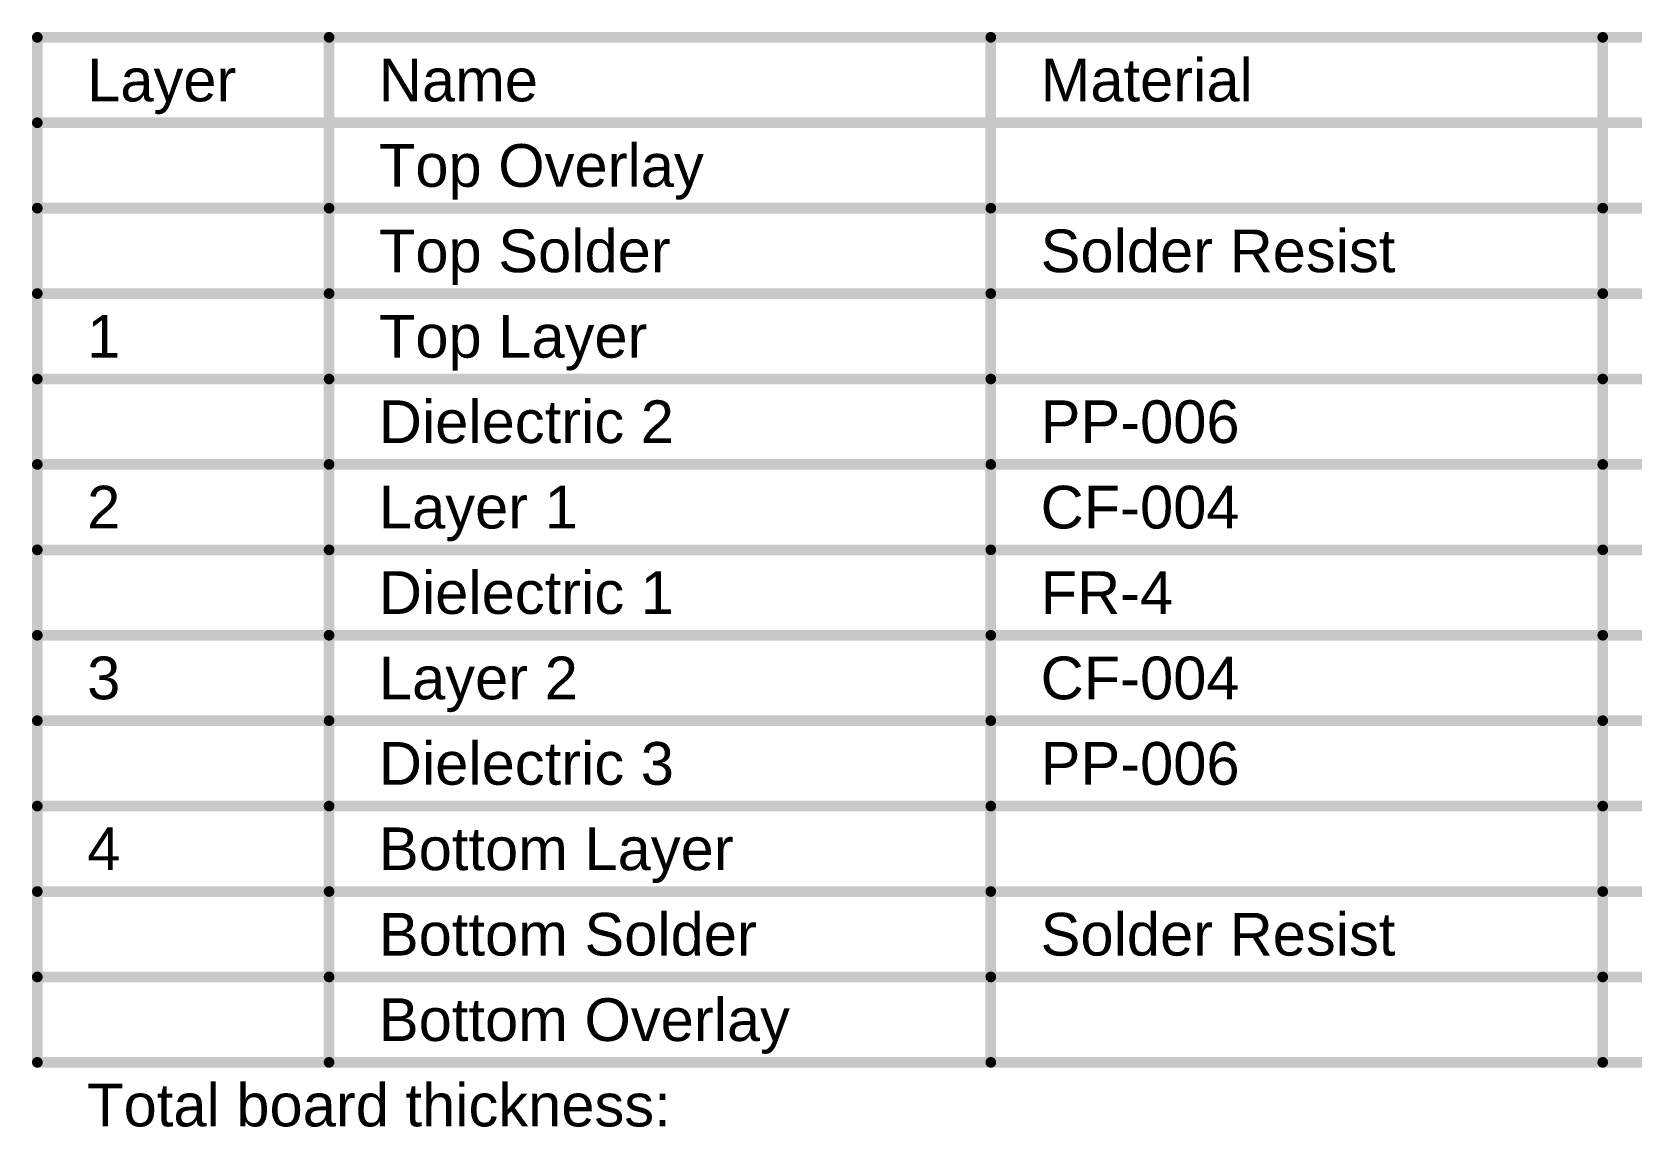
# Model space of a CAD drawing. Header units: inches. Extents: x -36 to 349, y -11 to 240.
# Drawn here: x 233.3 to 290.3, y 86.5 to 125.6 of the extents above; entities that cross this region are included whole.
import ezdxf

# ---------------------------------------------------------------- set-up
doc = ezdxf.new("R2010")
doc.units = ezdxf.units.IN
doc.layers.add('Fabrication', color=76, linetype='Continuous')
doc.styles.add('Arial', font='', dxfattribs={"height": 0.2})
doc.styles.get('Arial').set_extended_font_data('Arial')

msp = doc.modelspace()

# ---------------------------------------------------------------- linework, layer by layer
at = {"layer": 'Fabrication'}
for points in [[(233.441, 125.425, 0.381, 0.381, 0), (348.726, 125.425, 0.381, 0.381, 0)], [(233.441, 88.849, 0.381, 0.381, 0), (233.441, 125.425, 0.381, 0.381, 0)], [(243.852, 88.849, 0.381, 0.381, 0), (243.852, 125.425, 0.381, 0.381, 0)], [(267.468, 88.849, 0.381, 0.381, 0), (267.468, 125.425, 0.381, 0.381, 0)], [(289.306, 88.849, 0.381, 0.381, 0), (289.306, 125.425, 0.381, 0.381, 0)], [(233.441, 122.377, 0.381, 0.381, 0), (348.726, 122.377, 0.381, 0.381, 0)], [(233.441, 119.329, 0.381, 0.381, 0), (243.852, 119.329, 0.381, 0.381, 0)], [(243.852, 119.329, 0.381, 0.381, 0), (267.468, 119.329, 0.381, 0.381, 0)], [(267.468, 119.329, 0.381, 0.381, 0), (289.306, 119.329, 0.381, 0.381, 0)], [(289.306, 119.329, 0.381, 0.381, 0), (305.812, 119.329, 0.381, 0.381, 0)], [(233.441, 116.281, 0.381, 0.381, 0), (243.852, 116.281, 0.381, 0.381, 0)], [(243.852, 116.281, 0.381, 0.381, 0), (267.468, 116.281, 0.381, 0.381, 0)], [(267.468, 116.281, 0.381, 0.381, 0), (289.306, 116.281, 0.381, 0.381, 0)], [(289.306, 116.281, 0.381, 0.381, 0), (305.812, 116.281, 0.381, 0.381, 0)], [(233.441, 113.233, 0.381, 0.381, 0), (243.852, 113.233, 0.381, 0.381, 0)], [(243.852, 113.233, 0.381, 0.381, 0), (267.468, 113.233, 0.381, 0.381, 0)], [(267.468, 113.233, 0.381, 0.381, 0), (289.306, 113.233, 0.381, 0.381, 0)], [(289.306, 113.233, 0.381, 0.381, 0), (305.812, 113.233, 0.381, 0.381, 0)], [(233.441, 110.185, 0.381, 0.381, 0), (243.852, 110.185, 0.381, 0.381, 0)], [(243.852, 110.185, 0.381, 0.381, 0), (267.468, 110.185, 0.381, 0.381, 0)], [(267.468, 110.185, 0.381, 0.381, 0), (289.306, 110.185, 0.381, 0.381, 0)], [(289.306, 110.185, 0.381, 0.381, 0), (305.812, 110.185, 0.381, 0.381, 0)], [(233.441, 107.137, 0.381, 0.381, 0), (243.852, 107.137, 0.381, 0.381, 0)], [(243.852, 107.137, 0.381, 0.381, 0), (267.468, 107.137, 0.381, 0.381, 0)], [(267.468, 107.137, 0.381, 0.381, 0), (289.306, 107.137, 0.381, 0.381, 0)], [(289.306, 107.137, 0.381, 0.381, 0), (305.812, 107.137, 0.381, 0.381, 0)], [(233.441, 104.089, 0.381, 0.381, 0), (243.852, 104.089, 0.381, 0.381, 0)], [(243.852, 104.089, 0.381, 0.381, 0), (267.468, 104.089, 0.381, 0.381, 0)], [(267.468, 104.089, 0.381, 0.381, 0), (289.306, 104.089, 0.381, 0.381, 0)], [(289.306, 104.089, 0.381, 0.381, 0), (305.812, 104.089, 0.381, 0.381, 0)], [(233.441, 101.041, 0.381, 0.381, 0), (243.852, 101.041, 0.381, 0.381, 0)], [(243.852, 101.041, 0.381, 0.381, 0), (267.468, 101.041, 0.381, 0.381, 0)], [(267.468, 101.041, 0.381, 0.381, 0), (289.306, 101.041, 0.381, 0.381, 0)], [(289.306, 101.041, 0.381, 0.381, 0), (305.812, 101.041, 0.381, 0.381, 0)], [(233.441, 97.993, 0.381, 0.381, 0), (243.852, 97.993, 0.381, 0.381, 0)], [(243.852, 97.993, 0.381, 0.381, 0), (267.468, 97.993, 0.381, 0.381, 0)], [(267.468, 97.993, 0.381, 0.381, 0), (289.306, 97.993, 0.381, 0.381, 0)], [(289.306, 97.993, 0.381, 0.381, 0), (305.812, 97.993, 0.381, 0.381, 0)], [(233.441, 94.945, 0.381, 0.381, 0), (243.852, 94.945, 0.381, 0.381, 0)], [(243.852, 94.945, 0.381, 0.381, 0), (267.468, 94.945, 0.381, 0.381, 0)], [(267.468, 94.945, 0.381, 0.381, 0), (289.306, 94.945, 0.381, 0.381, 0)], [(289.306, 94.945, 0.381, 0.381, 0), (305.812, 94.945, 0.381, 0.381, 0)], [(233.441, 91.897, 0.381, 0.381, 0), (243.852, 91.897, 0.381, 0.381, 0)], [(243.852, 91.897, 0.381, 0.381, 0), (267.468, 91.897, 0.381, 0.381, 0)], [(267.468, 91.897, 0.381, 0.381, 0), (289.306, 91.897, 0.381, 0.381, 0)], [(289.306, 91.897, 0.381, 0.381, 0), (305.812, 91.897, 0.381, 0.381, 0)], [(233.441, 88.849, 0.381, 0.381, 0), (243.852, 88.849, 0.381, 0.381, 0)], [(243.852, 88.849, 0.381, 0.381, 0), (267.468, 88.849, 0.381, 0.381, 0)], [(267.468, 88.849, 0.381, 0.381, 0), (289.306, 88.849, 0.381, 0.381, 0)], [(289.306, 88.849, 0.381, 0.381, 0), (305.812, 88.849, 0.381, 0.381, 0)]]:
    msp.add_lwpolyline(points, format="xyseb", dxfattribs=at)
for points in [[(233.345, 125.425, 0.191, 0.191, 1), (233.536, 125.425, 0.191, 0.191, 1)], [(233.345, 125.425, 0.191, 0.191, 1), (233.536, 125.425, 0.191, 0.191, 1)], [(243.757, 125.425, 0.191, 0.191, 1), (243.948, 125.425, 0.191, 0.191, 1)], [(267.373, 125.425, 0.191, 0.191, 1), (267.563, 125.425, 0.191, 0.191, 1)], [(289.211, 125.425, 0.191, 0.191, 1), (289.401, 125.425, 0.191, 0.191, 1)], [(233.345, 122.377, 0.191, 0.191, 1), (233.536, 122.377, 0.191, 0.191, 1)], [(233.345, 119.329, 0.191, 0.191, 1), (233.536, 119.329, 0.191, 0.191, 1)], [(243.757, 119.329, 0.191, 0.191, 1), (243.948, 119.329, 0.191, 0.191, 1)], [(243.757, 119.329, 0.191, 0.191, 1), (243.948, 119.329, 0.191, 0.191, 1)], [(267.373, 119.329, 0.191, 0.191, 1), (267.563, 119.329, 0.191, 0.191, 1)], [(267.373, 119.329, 0.191, 0.191, 1), (267.563, 119.329, 0.191, 0.191, 1)], [(289.211, 119.329, 0.191, 0.191, 1), (289.401, 119.329, 0.191, 0.191, 1)], [(289.211, 119.329, 0.191, 0.191, 1), (289.401, 119.329, 0.191, 0.191, 1)], [(233.345, 116.281, 0.191, 0.191, 1), (233.536, 116.281, 0.191, 0.191, 1)], [(243.757, 116.281, 0.191, 0.191, 1), (243.948, 116.281, 0.191, 0.191, 1)], [(243.757, 116.281, 0.191, 0.191, 1), (243.948, 116.281, 0.191, 0.191, 1)], [(267.373, 116.281, 0.191, 0.191, 1), (267.563, 116.281, 0.191, 0.191, 1)], [(267.373, 116.281, 0.191, 0.191, 1), (267.563, 116.281, 0.191, 0.191, 1)], [(289.211, 116.281, 0.191, 0.191, 1), (289.401, 116.281, 0.191, 0.191, 1)], [(289.211, 116.281, 0.191, 0.191, 1), (289.401, 116.281, 0.191, 0.191, 1)], [(233.345, 113.233, 0.191, 0.191, 1), (233.536, 113.233, 0.191, 0.191, 1)], [(243.757, 113.233, 0.191, 0.191, 1), (243.948, 113.233, 0.191, 0.191, 1)], [(243.757, 113.233, 0.191, 0.191, 1), (243.948, 113.233, 0.191, 0.191, 1)], [(267.373, 113.233, 0.191, 0.191, 1), (267.563, 113.233, 0.191, 0.191, 1)], [(267.373, 113.233, 0.191, 0.191, 1), (267.563, 113.233, 0.191, 0.191, 1)], [(289.211, 113.233, 0.191, 0.191, 1), (289.401, 113.233, 0.191, 0.191, 1)], [(289.211, 113.233, 0.191, 0.191, 1), (289.401, 113.233, 0.191, 0.191, 1)], [(233.345, 110.185, 0.191, 0.191, 1), (233.536, 110.185, 0.191, 0.191, 1)], [(243.757, 110.185, 0.191, 0.191, 1), (243.948, 110.185, 0.191, 0.191, 1)], [(243.757, 110.185, 0.191, 0.191, 1), (243.948, 110.185, 0.191, 0.191, 1)], [(267.373, 110.185, 0.191, 0.191, 1), (267.563, 110.185, 0.191, 0.191, 1)], [(267.373, 110.185, 0.191, 0.191, 1), (267.563, 110.185, 0.191, 0.191, 1)], [(289.211, 110.185, 0.191, 0.191, 1), (289.401, 110.185, 0.191, 0.191, 1)], [(289.211, 110.185, 0.191, 0.191, 1), (289.401, 110.185, 0.191, 0.191, 1)], [(233.345, 107.137, 0.191, 0.191, 1), (233.536, 107.137, 0.191, 0.191, 1)], [(243.757, 107.137, 0.191, 0.191, 1), (243.948, 107.137, 0.191, 0.191, 1)], [(243.757, 107.137, 0.191, 0.191, 1), (243.948, 107.137, 0.191, 0.191, 1)], [(267.373, 107.137, 0.191, 0.191, 1), (267.563, 107.137, 0.191, 0.191, 1)], [(267.373, 107.137, 0.191, 0.191, 1), (267.563, 107.137, 0.191, 0.191, 1)], [(289.211, 107.137, 0.191, 0.191, 1), (289.401, 107.137, 0.191, 0.191, 1)], [(289.211, 107.137, 0.191, 0.191, 1), (289.401, 107.137, 0.191, 0.191, 1)], [(233.345, 104.089, 0.191, 0.191, 1), (233.536, 104.089, 0.191, 0.191, 1)], [(243.757, 104.089, 0.191, 0.191, 1), (243.948, 104.089, 0.191, 0.191, 1)], [(243.757, 104.089, 0.191, 0.191, 1), (243.948, 104.089, 0.191, 0.191, 1)], [(267.373, 104.089, 0.191, 0.191, 1), (267.563, 104.089, 0.191, 0.191, 1)], [(267.373, 104.089, 0.191, 0.191, 1), (267.563, 104.089, 0.191, 0.191, 1)], [(289.211, 104.089, 0.191, 0.191, 1), (289.401, 104.089, 0.191, 0.191, 1)], [(289.211, 104.089, 0.191, 0.191, 1), (289.401, 104.089, 0.191, 0.191, 1)], [(233.345, 101.041, 0.191, 0.191, 1), (233.536, 101.041, 0.191, 0.191, 1)], [(243.757, 101.041, 0.191, 0.191, 1), (243.948, 101.041, 0.191, 0.191, 1)], [(243.757, 101.041, 0.191, 0.191, 1), (243.948, 101.041, 0.191, 0.191, 1)], [(267.373, 101.041, 0.191, 0.191, 1), (267.563, 101.041, 0.191, 0.191, 1)], [(267.373, 101.041, 0.191, 0.191, 1), (267.563, 101.041, 0.191, 0.191, 1)], [(289.211, 101.041, 0.191, 0.191, 1), (289.401, 101.041, 0.191, 0.191, 1)], [(289.211, 101.041, 0.191, 0.191, 1), (289.401, 101.041, 0.191, 0.191, 1)], [(233.345, 97.993, 0.191, 0.191, 1), (233.536, 97.993, 0.191, 0.191, 1)], [(243.757, 97.993, 0.191, 0.191, 1), (243.948, 97.993, 0.191, 0.191, 1)], [(243.757, 97.993, 0.191, 0.191, 1), (243.948, 97.993, 0.191, 0.191, 1)], [(267.373, 97.993, 0.191, 0.191, 1), (267.563, 97.993, 0.191, 0.191, 1)], [(267.373, 97.993, 0.191, 0.191, 1), (267.563, 97.993, 0.191, 0.191, 1)], [(289.211, 97.993, 0.191, 0.191, 1), (289.401, 97.993, 0.191, 0.191, 1)], [(289.211, 97.993, 0.191, 0.191, 1), (289.401, 97.993, 0.191, 0.191, 1)], [(233.345, 94.945, 0.191, 0.191, 1), (233.536, 94.945, 0.191, 0.191, 1)], [(243.757, 94.945, 0.191, 0.191, 1), (243.948, 94.945, 0.191, 0.191, 1)], [(243.757, 94.945, 0.191, 0.191, 1), (243.948, 94.945, 0.191, 0.191, 1)], [(267.373, 94.945, 0.191, 0.191, 1), (267.563, 94.945, 0.191, 0.191, 1)], [(267.373, 94.945, 0.191, 0.191, 1), (267.563, 94.945, 0.191, 0.191, 1)], [(289.211, 94.945, 0.191, 0.191, 1), (289.401, 94.945, 0.191, 0.191, 1)], [(289.211, 94.945, 0.191, 0.191, 1), (289.401, 94.945, 0.191, 0.191, 1)], [(233.345, 91.897, 0.191, 0.191, 1), (233.536, 91.897, 0.191, 0.191, 1)], [(243.757, 91.897, 0.191, 0.191, 1), (243.948, 91.897, 0.191, 0.191, 1)], [(243.757, 91.897, 0.191, 0.191, 1), (243.948, 91.897, 0.191, 0.191, 1)], [(267.373, 91.897, 0.191, 0.191, 1), (267.563, 91.897, 0.191, 0.191, 1)], [(267.373, 91.897, 0.191, 0.191, 1), (267.563, 91.897, 0.191, 0.191, 1)], [(289.211, 91.897, 0.191, 0.191, 1), (289.401, 91.897, 0.191, 0.191, 1)], [(289.211, 91.897, 0.191, 0.191, 1), (289.401, 91.897, 0.191, 0.191, 1)], [(233.345, 88.849, 0.191, 0.191, 1), (233.536, 88.849, 0.191, 0.191, 1)], [(233.345, 88.849, 0.191, 0.191, 1), (233.536, 88.849, 0.191, 0.191, 1)], [(243.757, 88.849, 0.191, 0.191, 1), (243.948, 88.849, 0.191, 0.191, 1)], [(243.757, 88.849, 0.191, 0.191, 1), (243.948, 88.849, 0.191, 0.191, 1)], [(243.757, 88.849, 0.191, 0.191, 1), (243.948, 88.849, 0.191, 0.191, 1)], [(267.373, 88.849, 0.191, 0.191, 1), (267.563, 88.849, 0.191, 0.191, 1)], [(267.373, 88.849, 0.191, 0.191, 1), (267.563, 88.849, 0.191, 0.191, 1)], [(267.373, 88.849, 0.191, 0.191, 1), (267.563, 88.849, 0.191, 0.191, 1)], [(289.211, 88.849, 0.191, 0.191, 1), (289.401, 88.849, 0.191, 0.191, 1)], [(289.211, 88.849, 0.191, 0.191, 1), (289.401, 88.849, 0.191, 0.191, 1)], [(289.211, 88.849, 0.191, 0.191, 1), (289.401, 88.849, 0.191, 0.191, 1)]]:
    msp.add_lwpolyline(points, format="xyseb", close=True, dxfattribs=at)

# ---------------------------------------------------------------- texts
at = {"layer": 'Fabrication', "style": 'Arial'}
for s, p in [('Layer', (235.219, 123.139)), ('Name', (245.63, 123.139)), ('Material', (269.246, 123.139)), ('Top Overlay', (245.63, 120.091)), ('Top Solder', (245.63, 117.043)), ('Solder Resist', (269.246, 117.043)), ('1', (235.219, 113.995)), ('Top Layer', (245.63, 113.995)), ('Dielectric 2', (245.63, 110.947)), ('PP-006', (269.246, 110.947)), ('2', (235.219, 107.899)), ('Layer 1', (245.63, 107.899)), ('CF-004', (269.246, 107.899)), ('Dielectric 1', (245.63, 104.851)), ('FR-4', (269.246, 104.851)), ('3', (235.219, 101.803)), ('Layer 2', (245.63, 101.803)), ('CF-004', (269.246, 101.803)), ('Dielectric 3', (245.63, 98.755)), ('PP-006', (269.246, 98.755)), ('4', (235.219, 95.707)), ('Bottom Layer', (245.63, 95.707)), ('Bottom Solder', (245.63, 92.659)), ('Solder Resist', (269.246, 92.659)), ('Bottom Overlay', (245.63, 89.611)), ('Total board thickness:', (235.219, 86.563))]:
    msp.add_text(s, height=1.524, dxfattribs=at).set_placement(p)

doc.saveas('drawing.dxf')
